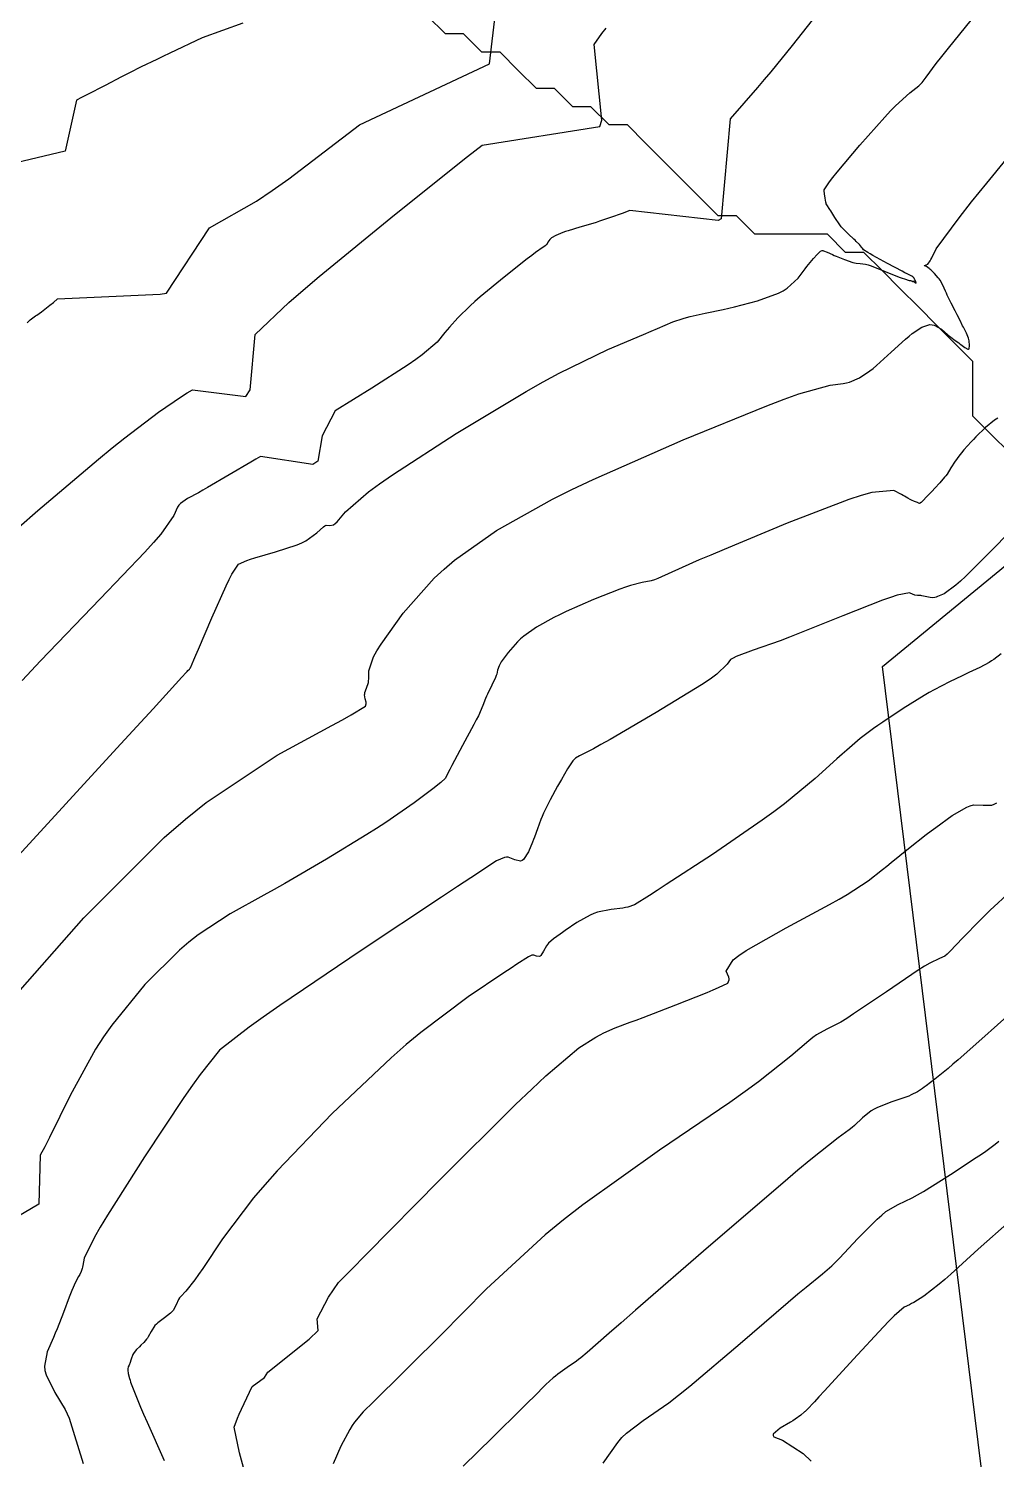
# Model space of a CAD drawing. Header units: metres. Extents: x 837475 to 838479, y 1189012 to 1191015.
# Drawn here: x 837751.1 to 837804.3, y 1190616.6 to 1190695.2 of the extents above; entities that cross this region are included whole.
import ezdxf

# ---------------------------------------------------------------- set-up
doc = ezdxf.new("R2010")
doc.units = ezdxf.units.M
doc.header["$LTSCALE"] = 0.3
for name, color, linetype in [('CORREDORVIA', 70, 'Continuous'), ('COTAS 10', 1, 'Continuous'), ('COTAS INT', 252, 'Continuous'), ('DRENAJE', 5, 'Continuous')]:
    doc.layers.add(name, color=color, linetype=linetype)

msp = doc.modelspace()

# ---------------------------------------------------------------- linework, layer by layer
at = {"layer": 'CORREDORVIA'}
msp.add_lwpolyline([(838157.033, 1190996.193), (838237.174, 1190821.339), (838237.001, 1190602.875), (838240.031, 1190437.198), (838223.537, 1190366.272), (838212.196, 1190288.92), (838221.396, 1189997.878), (837954.545, 1189509.173), (837751.159, 1189231.384), (837593.191, 1189234.399), (837744.487, 1189686.609), (837750.277, 1189933.973), (837723.624, 1190051.525), (837726.092, 1190134.48), (837885.383, 1190229.429), (837983.184, 1190344.12), (837817.554, 1190502.187), (837798.033, 1190660.17), (837963.574, 1190795.982), (837910.676, 1191000.965)], close=True, dxfattribs=at)
at = {"layer": 'COTAS 10'}
for points in [[(837794.184, 1190695.681), (837793.078, 1190694.287), (837791.908, 1190692.846), (837791.547, 1190692.416), (837791.169, 1190691.973), (837789.671, 1190690.259), (837789.175, 1190684.765), (837789.01, 1190684.667), (837784.148, 1190685.222), (837783.739, 1190685.065), (837783.096, 1190684.831), (837782.485, 1190684.628), (837782.305, 1190684.571), (837782.12, 1190684.514), (837781.414, 1190684.307), (837780.763, 1190684.111), (837780.613, 1190684.061), (837780.476, 1190684.013), (837780.093, 1190683.857), (837779.846, 1190683.714), (837779.795, 1190683.675), (837779.752, 1190683.635), (837779.658, 1190683.491), (837779.592, 1190683.362), (837779.565, 1190683.331), (837779.536, 1190683.302), (837779.4, 1190683.215), (837778.975, 1190682.917), (837778.763, 1190682.755), (837778.51, 1190682.559), (837777.254, 1190681.561), (837775.937, 1190680.475), (837775.645, 1190680.223), (837775.385, 1190679.992), (837774.707, 1190679.331), (837774.245, 1190678.808), (837774.119, 1190678.663), (837773.996, 1190678.519), (837773.56, 1190677.998), (837772.749, 1190677.292), (837772.389, 1190677.031), (837771.971, 1190676.741), (837769.969, 1190675.459), (837767.962, 1190674.22), (837767.251, 1190672.847), (837767.004, 1190671.45), (837766.731, 1190671.271), (837763.854, 1190671.703), (837763.604, 1190671.562), (837763.33, 1190671.404), (837762.131, 1190670.698), (837760.953, 1190670.004), (837760.691, 1190669.853), (837760.457, 1190669.721), (837759.843, 1190669.395), (837759.465, 1190669.125), (837759.379, 1190669.029), (837759.302, 1190668.923), (837759.091, 1190668.462), (837758.374, 1190667.444), (837757.979, 1190666.987), (837757.497, 1190666.454), (837755.044, 1190663.897), (837751.763, 1190660.484), (837750.76, 1190659.411)], [(837804.562, 1190660.878), (837804.165, 1190660.568), (837804.04, 1190660.486), (837803.909, 1190660.405), (837803.382, 1190660.127), (837802.78, 1190659.844), (837802.602, 1190659.76), (837802.419, 1190659.673), (837801.716, 1190659.341), (837800.88, 1190658.903), (837800.613, 1190658.75), (837800.33, 1190658.584), (837799.181, 1190657.867), (837798.059, 1190657.123), (837797.794, 1190656.94), (837797.548, 1190656.766), (837796.822, 1190656.22), (837796.078, 1190655.59), (837795.82, 1190655.363), (837795.54, 1190655.114), (837794.341, 1190654.028), (837792.656, 1190652.638), (837792.069, 1190652.198), (837791.431, 1190651.734), (837788.691, 1190649.859), (837786.16, 1190648.199), (837785.654, 1190647.87), (837785.232, 1190647.598), (837784.41, 1190647.089), (837784.047, 1190646.964), (837783.914, 1190646.935), (837783.768, 1190646.908), (837783.123, 1190646.827), (837782.388, 1190646.677), (837782.185, 1190646.605), (837781.983, 1190646.521), (837781.251, 1190646.108), (837780.608, 1190645.668), (837780.46, 1190645.566), (837780.326, 1190645.473), (837779.953, 1190645.21), (837779.695, 1190644.982), (837779.634, 1190644.911), (837779.577, 1190644.836), (837779.406, 1190644.538), (837779.262, 1190644.301), (837779.222, 1190644.265), (837779.181, 1190644.242), (837779.034, 1190644.265), (837778.875, 1190644.326), (837778.827, 1190644.326), (837778.778, 1190644.32), (837778.586, 1190644.238), (837777.954, 1190643.823), (837777.627, 1190643.607), (837777.234, 1190643.346), (837775.266, 1190642.038), (837772.662, 1190640.083), (837771.868, 1190639.415), (837771.043, 1190638.691), (837767.801, 1190635.62), (837764.78, 1190632.479), (837764.094, 1190631.711), (837763.474, 1190630.988), (837761.777, 1190628.743), (837760.694, 1190627.113), (837760.46, 1190626.777), (837760.254, 1190626.491), (837759.749, 1190625.874), (837759.474, 1190625.579), (837759.412, 1190625.497), (837759.358, 1190625.414), (837759.217, 1190625.109), (837759.059, 1190624.813), (837758.994, 1190624.735), (837758.92, 1190624.658), (837758.575, 1190624.398), (837758.218, 1190624.134), (837758.135, 1190624.055), (837758.06, 1190623.973), (837757.848, 1190623.657), (837757.685, 1190623.362), (837757.641, 1190623.293), (837757.596, 1190623.229), (837757.439, 1190623.046), (837757.285, 1190622.9), (837757.201, 1190622.818), (837757.051, 1190622.669), (837756.914, 1190622.496), (837756.88, 1190622.44), (837756.849, 1190622.38), (837756.749, 1190622.134), (837756.671, 1190621.903), (837756.654, 1190621.853), (837756.638, 1190621.81), (837756.594, 1190621.704), (837756.573, 1190621.61), (837756.572, 1190621.573), (837756.573, 1190621.533), (837756.593, 1190621.351), (837756.658, 1190621.079), (837756.688, 1190620.982), (837756.722, 1190620.875), (837756.889, 1190620.41), (837757.268, 1190619.5), (837757.437, 1190619.112), (837757.633, 1190618.666), (837758.572, 1190616.567)], [(837805.045, 1190629.706), (837803.306, 1190628.176), (837801.805, 1190626.803), (837801.464, 1190626.505), (837801.155, 1190626.243), (837800.309, 1190625.597), (837799.759, 1190625.253), (837799.636, 1190625.182), (837799.527, 1190625.121), (837799.239, 1190624.988), (837798.687, 1190624.511), (837798.411, 1190624.233), (837798.082, 1190623.893), (837796.45, 1190622.137), (837794.852, 1190620.391), (837794.545, 1190620.056), (837794.297, 1190619.786), (837793.889, 1190619.348), (837793.822, 1190619.294), (837793.788, 1190619.266), (837793.749, 1190619.232), (837793.553, 1190619.064), (837793.234, 1190618.828), (837793.117, 1190618.751), (837792.987, 1190618.67), (837792.415, 1190618.338), (837792.038, 1190618.017), (837792.031, 1190617.942), (837792.067, 1190617.874), (837792.55, 1190617.679), (837793.679, 1190616.945), (837794.123, 1190616.537)]]:
    msp.add_lwpolyline(points, dxfattribs=at)
at = {"layer": 'COTAS INT'}
for points in [[(837751.036, 1190679.056), (837751.205, 1190679.209), (837751.427, 1190679.381), (837751.492, 1190679.429), (837751.559, 1190679.478), (837751.815, 1190679.657), (837752.281, 1190680.015), (837752.481, 1190680.177), (837752.711, 1190680.366), (837758.336, 1190680.63), (837758.688, 1190680.676), (837761.048, 1190684.276), (837763.63, 1190685.738), (837764.493, 1190686.312), (837765.42, 1190686.961), (837769.303, 1190689.919), (837776.438, 1190693.269), (837777.17, 1190699.5)], [(837750.358, 1190649.583), (837755.963, 1190655.683), (837757.058, 1190656.875), (837757.954, 1190657.851), (837759.54, 1190659.583), (837759.781, 1190659.852), (837759.829, 1190659.905), (837759.87, 1190659.95), (837759.951, 1190660.039), (837759.975, 1190660.064), (837759.98, 1190660.07), (837759.984, 1190660.075), (837759.992, 1190660.087), (837759.996, 1190660.096), (837759.998, 1190660.099), (837760, 1190660.101), (837760.008, 1190660.112), (837760.196, 1190660.539), (837760.31, 1190660.805), (837760.452, 1190661.134), (837761.189, 1190662.854), (837761.969, 1190664.605), (837762.137, 1190664.954), (837762.285, 1190665.243), (837762.649, 1190665.795), (837763.101, 1190666), (837763.305, 1190666.071), (837763.542, 1190666.147), (837764.685, 1190666.472), (837765.865, 1190666.852), (837766.125, 1190666.963), (837766.358, 1190667.077), (837766.958, 1190667.509), (837767.319, 1190667.846), (837767.399, 1190667.9), (837767.471, 1190667.936), (837767.661, 1190667.922), (837767.877, 1190667.961), (837767.965, 1190668.03), (837768.065, 1190668.125), (837768.531, 1190668.677), (837769.795, 1190669.772), (837770.4, 1190670.208), (837771.114, 1190670.703), (837774.614, 1190672.971), (837778.459, 1190675.288), (837779.392, 1190675.814), (837780.267, 1190676.29), (837782.953, 1190677.589), (837784.907, 1190678.411), (837785.321, 1190678.586), (837785.68, 1190678.738), (837786.518, 1190679.098), (837787.082, 1190679.299), (837787.268, 1190679.351), (837787.467, 1190679.403), (837788.295, 1190679.577), (837789.29, 1190679.783), (837789.595, 1190679.855), (837789.913, 1190679.933), (837791.165, 1190680.268), (837792.322, 1190680.685), (837792.578, 1190680.815), (837792.808, 1190680.952), (837793.407, 1190681.497), (837793.792, 1190682.02), (837793.886, 1190682.142), (837793.975, 1190682.254), (837794.25, 1190682.577), (837794.455, 1190682.798), (837794.538, 1190682.888), (837794.633, 1190682.99), (837794.726, 1190683.02), (837794.763, 1190683.016), (837794.806, 1190683.007), (837795.002, 1190682.931), (837795.288, 1190682.801), (837795.388, 1190682.759), (837795.497, 1190682.713), (837795.962, 1190682.524), (837796.41, 1190682.366), (837796.508, 1190682.339), (837796.595, 1190682.321), (837796.812, 1190682.316), (837797.112, 1190682.277), (837797.249, 1190682.236), (837797.411, 1190682.182), (837798.194, 1190681.88), (837798.966, 1190681.568), (837799.121, 1190681.509), (837799.251, 1190681.461), (837799.507, 1190681.384), (837799.586, 1190681.377), (837799.603, 1190681.373), (837799.619, 1190681.367), (837799.663, 1190681.339), (837799.69, 1190681.316), (837799.695, 1190681.314), (837799.699, 1190681.314), (837799.709, 1190681.33), (837799.729, 1190681.337), (837799.741, 1190681.332), (837799.755, 1190681.324), (837799.829, 1190681.268), (837799.89, 1190681.23), (837799.897, 1190681.232), (837799.899, 1190681.241), (837799.87, 1190681.319), (837799.822, 1190681.418), (837799.803, 1190681.456), (837799.783, 1190681.497), (837799.772, 1190681.519), (837799.768, 1190681.525), (837799.764, 1190681.53), (837799.748, 1190681.549), (837799.722, 1190681.569), (837799.712, 1190681.575), (837799.701, 1190681.582), (837799.648, 1190681.609), (837799.406, 1190681.736), (837799.276, 1190681.805), (837799.118, 1190681.89), (837798.317, 1190682.319), (837797.519, 1190682.754), (837797.362, 1190682.842), (837797.234, 1190682.917), (837797.003, 1190683.069), (837796.938, 1190683.149), (837796.914, 1190683.177), (837796.887, 1190683.209), (837796.769, 1190683.346), (837796.595, 1190683.528), (837796.533, 1190683.588), (837796.466, 1190683.652), (837796.174, 1190683.915), (837795.859, 1190684.233), (837795.776, 1190684.331), (837795.696, 1190684.433), (837795.423, 1190684.837), (837795.202, 1190685.197), (837795.154, 1190685.272), (837795.113, 1190685.336), (837795.012, 1190685.476), (837794.954, 1190685.583), (837794.941, 1190685.627), (837794.927, 1190685.676), (837794.887, 1190685.903), (837794.856, 1190686.134), (837794.849, 1190686.186), (837794.843, 1190686.233), (837794.828, 1190686.358), (837795.125, 1190686.789), (837795.315, 1190687.028), (837795.553, 1190687.319), (837796.804, 1190688.806), (837798.171, 1190690.357), (837798.482, 1190690.689), (837798.764, 1190690.979), (837799.538, 1190691.677), (837800.031, 1190692.068), (837800.136, 1190692.165), (837800.227, 1190692.256), (837800.441, 1190692.547), (837800.992, 1190693.301), (837801.296, 1190693.685), (837801.665, 1190694.144), (837803.544, 1190696.438)], [(837762.889, 1190695.503), (837760.647, 1190694.701), (837758.883, 1190693.863), (837758.498, 1190693.679), (837758.158, 1190693.517), (837757.299, 1190693.105), (837756.651, 1190692.782), (837756.442, 1190692.675), (837756.221, 1190692.561), (837755.316, 1190692.085), (837754.314, 1190691.566), (837754.03, 1190691.424), (837753.745, 1190691.284), (837753.119, 1190688.485), (837748.033, 1190687.267)], [(837748.464, 1190666.002), (837751.629, 1190668.752), (837754.958, 1190671.564), (837755.712, 1190672.184), (837756.394, 1190672.734), (837758.249, 1190674.148), (837759.52, 1190675.002), (837759.833, 1190675.199), (837760.129, 1190675.379), (837763.058, 1190675.001), (837763.289, 1190675.377), (837763.567, 1190678.408), (837765.423, 1190680.176), (837766.196, 1190680.85), (837767.082, 1190681.604), (837771.219, 1190684.992), (837775.234, 1190688.182), (837776.044, 1190688.811), (837782.5, 1190689.833), (837782.608, 1190690.18), (837782.202, 1190694.335), (837782.622, 1190694.946), (837782.849, 1190695.243)], [(837750.249, 1190641.938), (837754.141, 1190646.374), (837758.563, 1190650.78), (837759.728, 1190651.793), (837760.867, 1190652.716), (837764.769, 1190655.303), (837767.787, 1190656.934), (837768.368, 1190657.255), (837768.84, 1190657.519), (837769.628, 1190658.001), (837769.669, 1190658.131), (837769.67, 1190658.173), (837769.667, 1190658.218), (837769.618, 1190658.402), (837769.582, 1190658.615), (837769.586, 1190658.678), (837769.597, 1190658.742), (837769.688, 1190658.988), (837769.786, 1190659.29), (837769.802, 1190659.389), (837769.812, 1190659.495), (837769.807, 1190659.935), (837770.074, 1190660.716), (837770.256, 1190661.038), (837770.485, 1190661.404), (837771.7, 1190663.108), (837773.411, 1190665.022), (837773.951, 1190665.521), (837774.521, 1190666.008), (837776.821, 1190667.655), (837779.909, 1190669.366), (837780.975, 1190669.893), (837782.134, 1190670.443), (837787.08, 1190672.622), (837791.692, 1190674.501), (837792.64, 1190674.863), (837793.444, 1190675.155), (837795.157, 1190675.636), (837795.88, 1190675.714), (837796.06, 1190675.752), (837796.231, 1190675.798), (837796.776, 1190676.024), (837797.341, 1190676.407), (837797.524, 1190676.552), (837797.718, 1190676.715), (837798.517, 1190677.441), (837799.309, 1190678.162), (837799.499, 1190678.321), (837799.676, 1190678.462), (837800.21, 1190678.823), (837800.65, 1190678.954), (837800.767, 1190678.949), (837800.883, 1190678.927), (837801.285, 1190678.699), (837801.638, 1190678.397), (837801.721, 1190678.328), (837801.799, 1190678.265), (837802.032, 1190678.09), (837802.231, 1190677.947), (837802.288, 1190677.905), (837802.345, 1190677.862), (837802.561, 1190677.696), (837802.737, 1190677.608), (837802.77, 1190677.614), (837802.796, 1190677.633), (837802.831, 1190677.81), (837802.798, 1190678.072), (837802.78, 1190678.145), (837802.76, 1190678.217), (837802.655, 1190678.476), (837802.523, 1190678.741), (837802.486, 1190678.816), (837802.447, 1190678.892), (837802.304, 1190679.174), (837802.14, 1190679.497), (837802.088, 1190679.599), (837802.034, 1190679.707), (837801.818, 1190680.141), (837801.604, 1190680.576), (837801.552, 1190680.684), (837801.503, 1190680.787), (837801.352, 1190681.112), (837801.204, 1190681.389), (837801.157, 1190681.461), (837801.107, 1190681.531), (837800.904, 1190681.769), (837800.701, 1190681.962), (837800.65, 1190682.004), (837800.603, 1190682.042), (837800.452, 1190682.138), (837800.354, 1190682.189), (837800.339, 1190682.198), (837800.331, 1190682.204), (837800.345, 1190682.21), (837800.404, 1190682.216), (837800.422, 1190682.223), (837800.442, 1190682.232), (837800.525, 1190682.282), (837800.652, 1190682.449), (837800.701, 1190682.531), (837800.755, 1190682.629), (837800.999, 1190683.113), (837802.249, 1190684.82), (837802.937, 1190685.69), (837803.773, 1190686.732), (837808.031, 1190691.93)], [(837804.382, 1190673.81), (837804.292, 1190673.764), (837804.188, 1190673.699), (837803.702, 1190673.296), (837803.171, 1190672.784), (837803.039, 1190672.65), (837802.913, 1190672.519), (837802.513, 1190672.073), (837802.185, 1190671.663), (837802.105, 1190671.555), (837802.03, 1190671.449), (837801.8, 1190671.084), (837801.587, 1190670.745), (837801.523, 1190670.656), (837801.457, 1190670.568), (837801.199, 1190670.268), (837800.923, 1190669.978), (837800.769, 1190669.814), (837800.486, 1190669.515), (837800.251, 1190669.272), (837800.203, 1190669.227), (837800.163, 1190669.19), (837800.082, 1190669.136), (837800.02, 1190669.156), (837799.993, 1190669.166), (837799.96, 1190669.178), (837799.804, 1190669.239), (837799.634, 1190669.313), (837799.593, 1190669.333), (837799.554, 1190669.353), (837799.436, 1190669.425), (837799.256, 1190669.533), (837799.178, 1190669.576), (837799.088, 1190669.625), (837798.661, 1190669.85), (837797.454, 1190669.733), (837796.872, 1190669.566), (837796.183, 1190669.341), (837792.797, 1190668.044), (837789.34, 1190666.611), (837788.605, 1190666.3), (837787.967, 1190666.027), (837786.466, 1190665.354), (837785.687, 1190665.006), (837785.504, 1190664.938), (837785.335, 1190664.883), (837784.841, 1190664.786), (837784.185, 1190664.634), (837783.914, 1190664.543), (837783.605, 1190664.432), (837782.163, 1190663.857), (837780.652, 1190663.191), (837780.298, 1190663.023), (837779.972, 1190662.862), (837779.029, 1190662.339), (837778.326, 1190661.836), (837778.152, 1190661.687), (837777.987, 1190661.534), (837777.464, 1190660.95), (837777.092, 1190660.429), (837777.023, 1190660.317), (837776.967, 1190660.219), (837776.886, 1190659.98), (837776.844, 1190659.762), (837776.814, 1190659.676), (837776.775, 1190659.58), (837776.568, 1190659.143), (837776.334, 1190658.663), (837776.279, 1190658.54), (837776.228, 1190658.421), (837776.077, 1190658.029), (837775.831, 1190657.471), (837775.72, 1190657.249), (837775.59, 1190656.996), (837774.965, 1190655.839), (837774.368, 1190654.741), (837774.255, 1190654.527), (837774.165, 1190654.352), (837774.031, 1190654.042), (837773.776, 1190653.801), (837773.61, 1190653.67), (837773.403, 1190653.509), (837772.312, 1190652.695), (837770.743, 1190651.613), (837770.235, 1190651.283), (837769.695, 1190650.941), (837767.481, 1190649.596), (837765.196, 1190648.267), (837764.612, 1190647.934), (837764.05, 1190647.617), (837762.194, 1190646.597), (837760.43, 1190645.441), (837759.926, 1190645.037), (837759.414, 1190644.598), (837757.508, 1190642.711), (837755.69, 1190640.485), (837755.233, 1190639.832), (837754.797, 1190639.164), (837753.391, 1190636.619), (837752.261, 1190634.316), (837751.998, 1190633.801), (837751.758, 1190633.339), (837751.684, 1190630.647), (837749.761, 1190629.512)], [(837805.147, 1190667.682), (837803.903, 1190666.414), (837802.604, 1190665.124), (837802.319, 1190664.86), (837802.067, 1190664.638), (837801.425, 1190664.174), (837801.063, 1190664.019), (837800.986, 1190663.992), (837800.92, 1190663.97), (837800.767, 1190663.947), (837800.658, 1190663.971), (837800.577, 1190663.989), (837800.393, 1190664.03), (837800.201, 1190664.066), (837800.153, 1190664.073), (837800.108, 1190664.078), (837799.966, 1190664.082), (837799.822, 1190664.099), (837799.777, 1190664.111), (837799.729, 1190664.128), (837799.534, 1190664.215), (837798.841, 1190664.089), (837798.479, 1190663.97), (837798.044, 1190663.816), (837795.855, 1190662.956), (837793.477, 1190662.001), (837792.922, 1190661.786), (837792.411, 1190661.592), (837790.939, 1190661.074), (837790, 1190660.725), (837789.826, 1190660.638), (837789.688, 1190660.556), (837789.502, 1190660.296), (837788.939, 1190659.75), (837788.564, 1190659.487), (837788.094, 1190659.177), (837785.609, 1190657.653), (837783.073, 1190656.169), (837782.571, 1190655.884), (837782.157, 1190655.652), (837781.388, 1190655.269), (837781.166, 1190655.141), (837781.096, 1190655.071), (837781.023, 1190654.987), (837780.731, 1190654.556), (837780.395, 1190653.972), (837780.294, 1190653.791), (837780.189, 1190653.602), (837779.783, 1190652.847), (837779.414, 1190652.112), (837779.332, 1190651.935), (837779.26, 1190651.769), (837779.073, 1190651.267), (837778.921, 1190650.81), (837778.87, 1190650.674), (837778.815, 1190650.534), (837778.585, 1190649.99), (837778.315, 1190649.576), (837778.234, 1190649.518), (837778.152, 1190649.483), (837777.834, 1190649.563), (837777.477, 1190649.699), (837777.37, 1190649.7), (837777.259, 1190649.686), (837776.829, 1190649.503), (837775.412, 1190648.572), (837774.679, 1190648.087), (837773.798, 1190647.502), (837769.384, 1190644.569), (837764.921, 1190641.553), (837764.008, 1190640.916), (837763.235, 1190640.366), (837761.61, 1190639.096), (837760.545, 1190637.769), (837760.126, 1190637.182), (837759.652, 1190636.5), (837757.491, 1190633.246), (837755.451, 1190630.037), (837755.054, 1190629.383), (837754.731, 1190628.831), (837754.167, 1190627.685), (837754.087, 1190627.277), (837754.068, 1190627.19), (837754.05, 1190627.115), (837753.995, 1190626.939), (837753.922, 1190626.788), (837753.892, 1190626.73), (837753.858, 1190626.664), (837753.701, 1190626.364), (837753.485, 1190625.897), (837753.414, 1190625.726), (837753.338, 1190625.537), (837753.024, 1190624.702), (837752.678, 1190623.791), (837752.581, 1190623.553), (837752.485, 1190623.322), (837752.134, 1190622.542), (837751.985, 1190621.749), (837752.015, 1190621.51), (837752.076, 1190621.264), (837752.556, 1190620.303), (837753.124, 1190619.359), (837753.241, 1190619.123), (837753.341, 1190618.898), (837753.556, 1190618.176), (837754.11, 1190616.402)], [(837762.925, 1190616.179), (837762.712, 1190616.982), (837762.406, 1190618.398), (837762.595, 1190618.895), (837762.693, 1190619.119), (837762.812, 1190619.38), (837763.407, 1190620.634), (837764.076, 1190621.123), (837764.26, 1190621.424), (837766.538, 1190623.229), (837767.029, 1190623.706), (837766.974, 1190624.353), (837767.589, 1190625.537), (837768.153, 1190626.351), (837768.841, 1190627.046), (837769.66, 1190627.874), (837773.719, 1190631.977), (837777.881, 1190636.115), (837778.766, 1190636.965), (837779.535, 1190637.687), (837781.345, 1190639.224), (837782.293, 1190639.82), (837782.519, 1190639.949), (837782.728, 1190640.062), (837783.348, 1190640.335), (837784.173, 1190640.633), (837784.511, 1190640.76), (837784.897, 1190640.907), (837786.687, 1190641.599), (837788.404, 1190642.28), (837788.744, 1190642.42), (837789.025, 1190642.539), (837789.549, 1190642.792), (837789.621, 1190642.963), (837789.616, 1190643.031), (837789.601, 1190643.106), (837789.457, 1190643.452), (837789.832, 1190644.06), (837790.143, 1190644.301), (837790.545, 1190644.573), (837792.745, 1190645.821), (837795.132, 1190647.102), (837795.651, 1190647.395), (837796.108, 1190647.662), (837797.248, 1190648.405), (837798.039, 1190649.023), (837798.276, 1190649.211), (837798.521, 1190649.406), (837799.471, 1190650.172), (837800.45, 1190650.946), (837800.712, 1190651.146), (837800.97, 1190651.34), (837801.874, 1190651.989), (837802.669, 1190652.447), (837802.859, 1190652.52), (837803.036, 1190652.571), (837803.569, 1190652.561), (837804.043, 1190652.556), (837804.184, 1190652.61), (837804.329, 1190652.688)], [(837805.073, 1190647.822), (837803.955, 1190646.787), (837803.668, 1190646.508), (837803.39, 1190646.233), (837802.464, 1190645.268), (837801.741, 1190644.519), (837801.59, 1190644.381), (837801.461, 1190644.273), (837801.174, 1190644.131), (837800.637, 1190643.884), (837800.351, 1190643.709), (837800.005, 1190643.489), (837798.258, 1190642.311), (837796.456, 1190641.096), (837796.075, 1190640.852), (837795.746, 1190640.65), (837794.984, 1190640.253), (837794.42, 1190639.945), (837794.217, 1190639.798), (837793.992, 1190639.624), (837793.008, 1190638.772), (837791.22, 1190637.356), (837790.488, 1190636.826), (837789.654, 1190636.237), (837785.789, 1190633.612), (837781.572, 1190630.611), (837780.516, 1190629.785), (837779.509, 1190628.96), (837776.276, 1190625.998), (837773.742, 1190623.441), (837773.176, 1190622.872), (837772.669, 1190622.363), (837771.324, 1190621.025), (837770.459, 1190620.177), (837770.254, 1190619.977), (837770.064, 1190619.791), (837769.503, 1190619.242), (837769.033, 1190618.679), (837768.901, 1190618.484), (837768.768, 1190618.271), (837768.279, 1190617.361), (837767.846, 1190616.387)], [(837805.226, 1190641.272), (837803.499, 1190639.728), (837802.205, 1190638.582), (837801.912, 1190638.328), (837801.647, 1190638.101), (837800.923, 1190637.51), (837800.448, 1190637.15), (837800.339, 1190637.07), (837800.24, 1190636.998), (837799.966, 1190636.808), (837799.623, 1190636.642), (837799.48, 1190636.586), (837799.317, 1190636.525), (837798.556, 1190636.268), (837797.764, 1190635.958), (837797.58, 1190635.864), (837797.412, 1190635.766), (837796.937, 1190635.381), (837796.506, 1190634.965), (837796.366, 1190634.848), (837796.217, 1190634.729), (837795.606, 1190634.292), (837794.106, 1190633.103), (837793.397, 1190632.51), (837792.561, 1190631.802), (837788.479, 1190628.294), (837784.467, 1190624.818), (837783.676, 1190624.131), (837783.022, 1190623.563), (837781.813, 1190622.503), (837781.458, 1190622.205), (837781.342, 1190622.116), (837781.219, 1190622.024), (837780.711, 1190621.672), (837780.193, 1190621.303), (837780.063, 1190621.202), (837779.94, 1190621.1), (837779.543, 1190620.737), (837778.874, 1190620.072), (837778.579, 1190619.78), (837778.237, 1190619.443), (837776.603, 1190617.837), (837774.991, 1190616.255)], [(837782.698, 1190616.414), (837783.488, 1190617.564), (837783.723, 1190617.83), (837783.964, 1190618.073), (837784.889, 1190618.76), (837786.295, 1190619.735), (837786.839, 1190620.159), (837787.45, 1190620.651), (837790.215, 1190622.986), (837792.858, 1190625.261), (837793.393, 1190625.715), (837793.841, 1190626.092), (837794.747, 1190626.82), (837795.257, 1190627.257), (837795.456, 1190627.452), (837795.679, 1190627.678), (837796.693, 1190628.759), (837797.747, 1190629.829), (837797.996, 1190630.049), (837798.225, 1190630.235), (837798.898, 1190630.628), (837799.674, 1190630.987), (837799.969, 1190631.151), (837800.3, 1190631.343), (837801.782, 1190632.271), (837803.197, 1190633.201), (837803.485, 1190633.395), (837803.727, 1190633.562), (837804.226, 1190633.933), (837804.433, 1190634.115)]]:
    msp.add_lwpolyline(points, dxfattribs=at)
at = {"layer": 'DRENAJE'}
msp.add_polyline3d([(837805.012, 1190671.926, 0), (837804.013, 1190672.926, 0), (837803.013, 1190673.925, 0), (837803.013, 1190676.924, 0), (837802.013, 1190677.924, 0), (837801.014, 1190678.924, 0), (837800.014, 1190679.923, 0), (837799.015, 1190680.923, 0), (837798.015, 1190681.923, 0), (837797.015, 1190682.922, 0), (837796.016, 1190682.922, 0), (837795.016, 1190683.922, 0), (837791.017, 1190683.922, 0), (837790.018, 1190684.922, 0), (837789.018, 1190684.922, 0), (837788.018, 1190685.921, 0), (837787.019, 1190686.921, 0), (837786.019, 1190687.921, 0), (837785.019, 1190688.92, 0), (837784.02, 1190689.92, 0), (837783.02, 1190689.92, 0), (837782.02, 1190690.92, 0), (837781.021, 1190690.92, 0), (837780.021, 1190691.919, 0), (837779.021, 1190691.919, 0), (837778.022, 1190692.919, 0), (837777.022, 1190693.918, 0), (837776.022, 1190693.918, 0), (837775.023, 1190694.918, 0), (837774.023, 1190694.918, 0), (837773.023, 1190695.918, 0)], dxfattribs=at)

doc.saveas('drawing.dxf')
